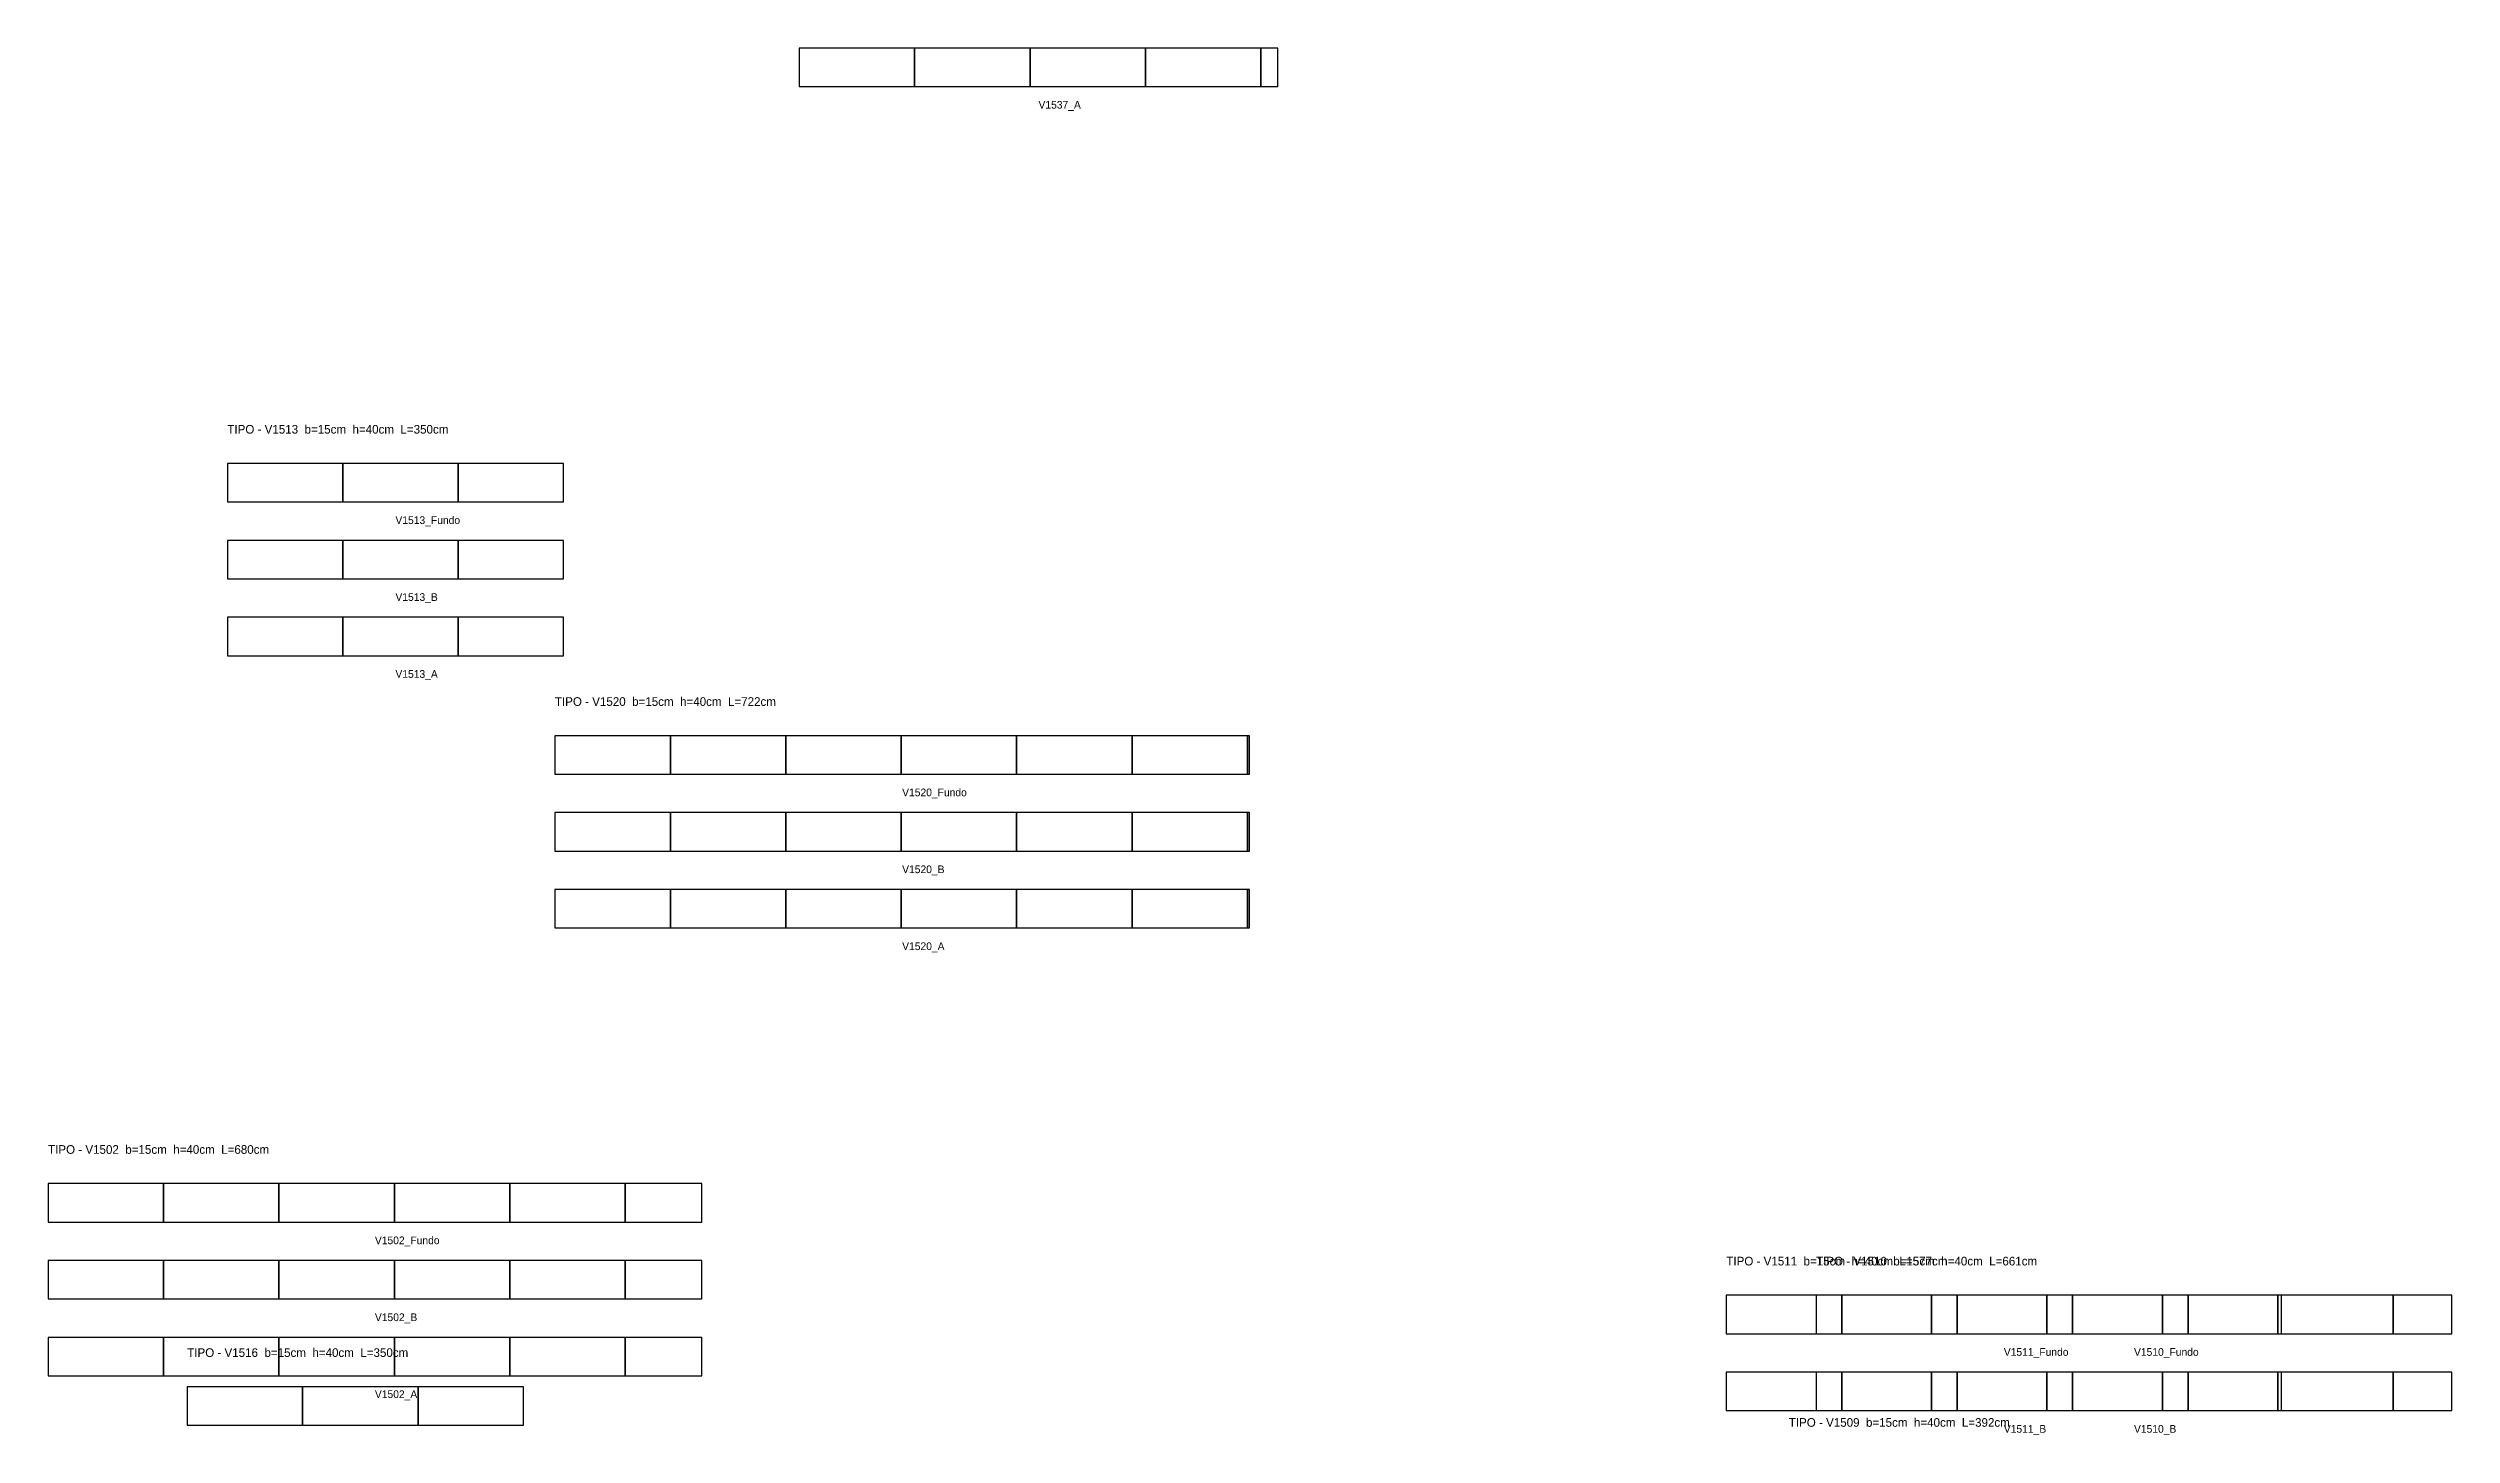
# Model space of a CAD drawing. Header units: metres. Extents: x -378 to 9631, y -10925 to 13375.
# Drawn here: x 6901 to 9400, y 8591 to 10034 of the extents above; entities that cross this region are included whole.
import ezdxf

# ---------------------------------------------------------------- set-up
doc = ezdxf.new("R2010")
doc.units = ezdxf.units.M

msp = doc.modelspace()

# ---------------------------------------------------------------- linework, layer by layer
at = {"layer": 'Paineis'}
for points in [[(7681.56, 9993.7), (7801.56, 9993.7), (7801.56, 10033.7), (7681.56, 10033.7)], [(7801.56, 9993.7), (7921.56, 9993.7), (7921.56, 10033.7), (7801.56, 10033.7)], [(7921.56, 9993.7), (8041.56, 9993.7), (8041.56, 10033.7), (7921.56, 10033.7)], [(8041.56, 9993.7), (8161.56, 9993.7), (8161.56, 10033.7), (8041.56, 10033.7)], [(8161.56, 9993.7), (8179.06, 9993.7), (8179.06, 10033.7), (8161.56, 10033.7)], [(7087.06, 9561.66), (7207.06, 9561.66), (7207.06, 9601.66), (7087.06, 9601.66)], [(7207.06, 9561.66), (7327.06, 9561.66), (7327.06, 9601.66), (7207.06, 9601.66)], [(7327.06, 9561.66), (7436.56, 9561.66), (7436.56, 9601.66), (7327.06, 9601.66)], [(7087.06, 9481.66), (7207.06, 9481.66), (7207.06, 9521.66), (7087.06, 9521.66)], [(7207.06, 9481.66), (7327.06, 9481.66), (7327.06, 9521.66), (7207.06, 9521.66)], [(7327.06, 9481.66), (7436.56, 9481.66), (7436.56, 9521.66), (7327.06, 9521.66)], [(7087.06, 9401.66), (7207.06, 9401.66), (7207.06, 9441.66), (7087.06, 9441.66)], [(7207.06, 9401.66), (7327.06, 9401.66), (7327.06, 9441.66), (7207.06, 9441.66)], [(7327.06, 9401.66), (7436.56, 9401.66), (7436.56, 9441.66), (7327.06, 9441.66)], [(7427.58, 9278.48), (7547.58, 9278.48), (7547.58, 9318.48), (7427.58, 9318.48)], [(7547.58, 9278.48), (7667.58, 9278.48), (7667.58, 9318.48), (7547.58, 9318.48)], [(7667.58, 9278.48), (7787.58, 9278.48), (7787.58, 9318.48), (7667.58, 9318.48)], [(7787.58, 9278.48), (7907.58, 9278.48), (7907.58, 9318.48), (7787.58, 9318.48)], [(7907.58, 9278.48), (8027.58, 9278.48), (8027.58, 9318.48), (7907.58, 9318.48)], [(8027.58, 9278.48), (8147.58, 9278.48), (8147.58, 9318.48), (8027.58, 9318.48)], [(8147.58, 9278.48), (8149.58, 9278.48), (8149.58, 9318.48), (8147.58, 9318.48)], [(7427.58, 9198.48), (7547.58, 9198.48), (7547.58, 9238.48), (7427.58, 9238.48)], [(7547.58, 9198.48), (7667.58, 9198.48), (7667.58, 9238.48), (7547.58, 9238.48)], [(7667.58, 9198.48), (7787.58, 9198.48), (7787.58, 9238.48), (7667.58, 9238.48)], [(7787.58, 9198.48), (7907.58, 9198.48), (7907.58, 9238.48), (7787.58, 9238.48)], [(7907.58, 9198.48), (8027.58, 9198.48), (8027.58, 9238.48), (7907.58, 9238.48)], [(8027.58, 9198.48), (8147.58, 9198.48), (8147.58, 9238.48), (8027.58, 9238.48)], [(8147.58, 9198.48), (8149.58, 9198.48), (8149.58, 9238.48), (8147.58, 9238.48)], [(7427.58, 9118.48), (7547.58, 9118.48), (7547.58, 9158.48), (7427.58, 9158.48)], [(7547.58, 9118.48), (7667.58, 9118.48), (7667.58, 9158.48), (7547.58, 9158.48)], [(7667.58, 9118.48), (7787.58, 9118.48), (7787.58, 9158.48), (7667.58, 9158.48)], [(7787.58, 9118.48), (7907.58, 9118.48), (7907.58, 9158.48), (7787.58, 9158.48)], [(7907.58, 9118.48), (8027.58, 9118.48), (8027.58, 9158.48), (7907.58, 9158.48)], [(8027.58, 9118.48), (8147.58, 9118.48), (8147.58, 9158.48), (8027.58, 9158.48)], [(8147.58, 9118.48), (8149.58, 9118.48), (8149.58, 9158.48), (8147.58, 9158.48)], [(6900.7, 8812.56), (7020.7, 8812.56), (7020.7, 8852.56), (6900.7, 8852.56)], [(7020.7, 8812.56), (7140.7, 8812.56), (7140.7, 8852.56), (7020.7, 8852.56)], [(7140.7, 8812.56), (7260.7, 8812.56), (7260.7, 8852.56), (7140.7, 8852.56)], [(7260.7, 8812.56), (7380.7, 8812.56), (7380.7, 8852.56), (7260.7, 8852.56)], [(7380.7, 8812.56), (7500.7, 8812.56), (7500.7, 8852.56), (7380.7, 8852.56)], [(7500.7, 8812.56), (7580.2, 8812.56), (7580.2, 8852.56), (7500.7, 8852.56)], [(6900.7, 8732.56), (7020.7, 8732.56), (7020.7, 8772.56), (6900.7, 8772.56)], [(7020.7, 8732.56), (7140.7, 8732.56), (7140.7, 8772.56), (7020.7, 8772.56)], [(7140.7, 8732.56), (7260.7, 8732.56), (7260.7, 8772.56), (7140.7, 8772.56)], [(7260.7, 8732.56), (7380.7, 8732.56), (7380.7, 8772.56), (7260.7, 8772.56)], [(7380.7, 8732.56), (7500.7, 8732.56), (7500.7, 8772.56), (7380.7, 8772.56)], [(7500.7, 8732.56), (7580.2, 8732.56), (7580.2, 8772.56), (7500.7, 8772.56)], [(8645.36, 8696.46), (8765.36, 8696.46), (8765.36, 8736.46), (8645.36, 8736.46)], [(8738.66, 8696.46), (8858.66, 8696.46), (8858.66, 8736.46), (8738.66, 8736.46)], [(8765.36, 8696.46), (8885.36, 8696.46), (8885.36, 8736.46), (8765.36, 8736.46)], [(8858.66, 8696.46), (8978.66, 8696.46), (8978.66, 8736.46), (8858.66, 8736.46)], [(8885.36, 8696.46), (9005.36, 8696.46), (9005.36, 8736.46), (8885.36, 8736.46)], [(8978.66, 8696.46), (9098.66, 8696.46), (9098.66, 8736.46), (8978.66, 8736.46)], [(9005.36, 8696.46), (9125.36, 8696.46), (9125.36, 8736.46), (9005.36, 8736.46)], [(9098.66, 8696.46), (9218.66, 8696.46), (9218.66, 8736.46), (9098.66, 8736.46)], [(9125.36, 8696.46), (9222.36, 8696.46), (9222.36, 8736.46), (9125.36, 8736.46)], [(9218.66, 8696.46), (9338.66, 8696.46), (9338.66, 8736.46), (9218.66, 8736.46)], [(9338.66, 8696.46), (9399.66, 8696.46), (9399.66, 8736.46), (9338.66, 8736.46)], [(6900.7, 8652.56), (7020.7, 8652.56), (7020.7, 8692.56), (6900.7, 8692.56)], [(7020.7, 8652.56), (7140.7, 8652.56), (7140.7, 8692.56), (7020.7, 8692.56)], [(7140.7, 8652.56), (7260.7, 8652.56), (7260.7, 8692.56), (7140.7, 8692.56)], [(7260.7, 8652.56), (7380.7, 8652.56), (7380.7, 8692.56), (7260.7, 8692.56)], [(7380.7, 8652.56), (7500.7, 8652.56), (7500.7, 8692.56), (7380.7, 8692.56)], [(7500.7, 8652.56), (7580.2, 8652.56), (7580.2, 8692.56), (7500.7, 8692.56)], [(8645.36, 8616.46), (8765.36, 8616.46), (8765.36, 8656.46), (8645.36, 8656.46)], [(8738.66, 8616.46), (8858.66, 8616.46), (8858.66, 8656.46), (8738.66, 8656.46)], [(8765.36, 8616.46), (8885.36, 8616.46), (8885.36, 8656.46), (8765.36, 8656.46)], [(8858.66, 8616.46), (8978.66, 8616.46), (8978.66, 8656.46), (8858.66, 8656.46)], [(8885.36, 8616.46), (9005.36, 8616.46), (9005.36, 8656.46), (8885.36, 8656.46)], [(8978.66, 8616.46), (9098.66, 8616.46), (9098.66, 8656.46), (8978.66, 8656.46)], [(9005.36, 8616.46), (9125.36, 8616.46), (9125.36, 8656.46), (9005.36, 8656.46)], [(9098.66, 8616.46), (9218.66, 8616.46), (9218.66, 8656.46), (9098.66, 8656.46)], [(9125.36, 8616.46), (9222.36, 8616.46), (9222.36, 8656.46), (9125.36, 8656.46)], [(9218.66, 8616.46), (9338.66, 8616.46), (9338.66, 8656.46), (9218.66, 8656.46)], [(9338.66, 8616.46), (9399.66, 8616.46), (9399.66, 8656.46), (9338.66, 8656.46)], [(7045.35, 8601.3), (7165.35, 8601.3), (7165.35, 8641.3), (7045.35, 8641.3)], [(7165.35, 8601.3), (7285.35, 8601.3), (7285.35, 8641.3), (7165.35, 8641.3)], [(7285.35, 8601.3), (7394.85, 8601.3), (7394.85, 8641.3), (7285.35, 8641.3)]]:
    msp.add_lwpolyline(points, close=True, dxfattribs=at)

# ---------------------------------------------------------------- texts
at = {"layer": 'NOMENCLATURA', "char_height": 9, "attachment_point": 1}
for s, insert in [('TIPO - V1513  b=15cm  h=40cm  L=350cm', (7087.06, 9641.66)), ('TIPO - V1520  b=15cm  h=40cm  L=722cm', (7427.58, 9358.48)), ('TIPO - V1502  b=15cm  h=40cm  L=680cm', (6900.7, 8892.56)), ('TIPO - V1511  b=15cm  h=40cm  L=577cm', (8645.36, 8776.46)), ('TIPO - V1510  b=15cm  h=40cm  L=661cm', (8738.66, 8776.46)), ('TIPO - V1516  b=15cm  h=40cm  L=350cm', (7045.35, 8681.3)), ('TIPO - V1509  b=15cm  h=40cm  L=392cm', (8710.27, 8608.66))]:
    msp.add_mtext(s, dxfattribs=dict(at, insert=insert))
at = {"layer": 'Texto Secao', "char_height": 8, "attachment_point": 1}
for s, insert in [('V1537_A', (7930.31, 9978.7)), ('V1513_Fundo', (7261.81, 9546.66)), ('V1513_B', (7261.81, 9466.66)), ('V1513_A', (7261.81, 9386.66)), ('V1520_Fundo', (7788.58, 9263.48)), ('V1520_B', (7788.58, 9183.48)), ('V1520_A', (7788.58, 9103.48)), ('V1502_Fundo', (7240.45, 8797.56)), ('V1502_B', (7240.45, 8717.56)), ('V1511_Fundo', (8933.86, 8681.46)), ('V1510_Fundo', (9069.16, 8681.46)), ('V1502_A', (7240.45, 8637.56)), ('V1511_B', (8933.86, 8601.46)), ('V1510_B', (9069.16, 8601.46))]:
    msp.add_mtext(s, dxfattribs=dict(at, insert=insert))

doc.saveas('drawing.dxf')
